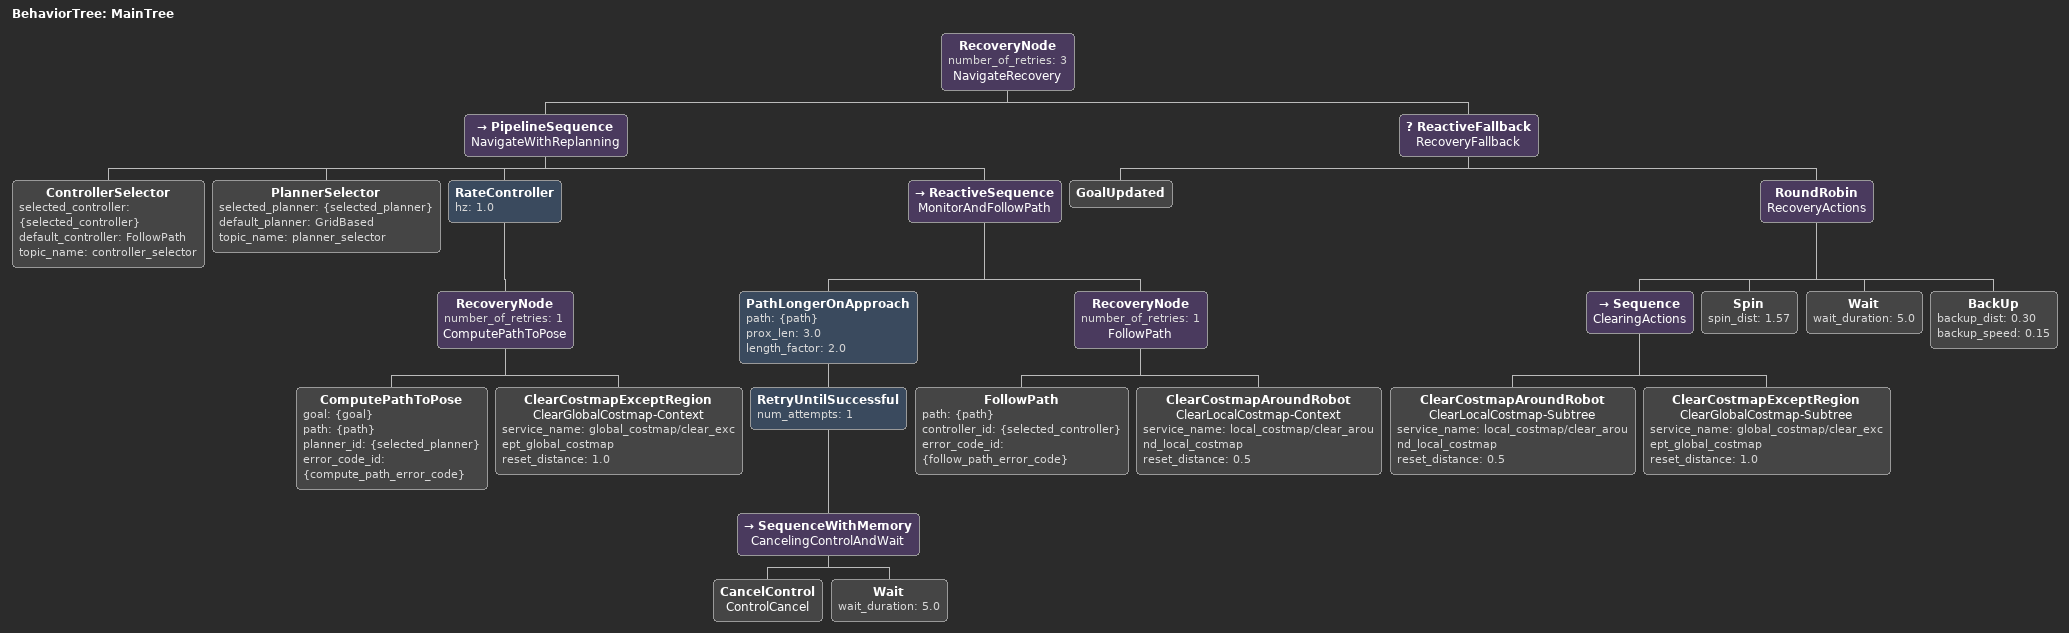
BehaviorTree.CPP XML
<root BTCPP_format="4" main_tree_to_execute="MainTree">
  <BehaviorTree ID="MainTree">
    <RecoveryNode number_of_retries="3" name="NavigateRecovery">
      <PipelineSequence name="NavigateWithReplanning">
        <ControllerSelector selected_controller="{selected_controller}" default_controller="FollowPath" topic_name="controller_selector"/>
        <PlannerSelector selected_planner="{selected_planner}" default_planner="GridBased" topic_name="planner_selector"/>
        <RateController hz="1.0">
          <RecoveryNode number_of_retries="1" name="ComputePathToPose">
            <ComputePathToPose goal="{goal}" path="{path}" planner_id="{selected_planner}" error_code_id="{compute_path_error_code}"/>
            <ClearCostmapExceptRegion name="ClearGlobalCostmap-Context" service_name="global_costmap/clear_except_global_costmap" reset_distance="1.0"/>
          </RecoveryNode>
        </RateController>
        <ReactiveSequence name="MonitorAndFollowPath">
          <PathLongerOnApproach path="{path}" prox_len="3.0" length_factor="2.0">
            <RetryUntilSuccessful num_attempts="1">
              <SequenceWithMemory name="CancelingControlAndWait">
                <CancelControl name="ControlCancel"/>
                <Wait wait_duration="5.0"/>
              </SequenceWithMemory>
            </RetryUntilSuccessful>
          </PathLongerOnApproach>
          <RecoveryNode number_of_retries="1" name="FollowPath">
            <FollowPath path="{path}" controller_id="{selected_controller}" error_code_id="{follow_path_error_code}"/>
            <ClearCostmapAroundRobot name="ClearLocalCostmap-Context" service_name="local_costmap/clear_around_local_costmap" reset_distance="0.5"/>
          </RecoveryNode>
        </ReactiveSequence>
      </PipelineSequence>
      <ReactiveFallback name="RecoveryFallback">
        <GoalUpdated/>
        <RoundRobin name="RecoveryActions">
          <Sequence name="ClearingActions">
            <ClearCostmapAroundRobot name="ClearLocalCostmap-Subtree" service_name="local_costmap/clear_around_local_costmap" reset_distance="0.5"/>
            <ClearCostmapExceptRegion name="ClearGlobalCostmap-Subtree" service_name="global_costmap/clear_except_global_costmap" reset_distance="1.0"/>
          </Sequence>
          <Spin spin_dist="1.57"/>
          <Wait wait_duration="5.0"/>
          <BackUp backup_dist="0.30" backup_speed="0.15"/>
        </RoundRobin>
      </ReactiveFallback>
    </RecoveryNode>
  </BehaviorTree>
</root>
